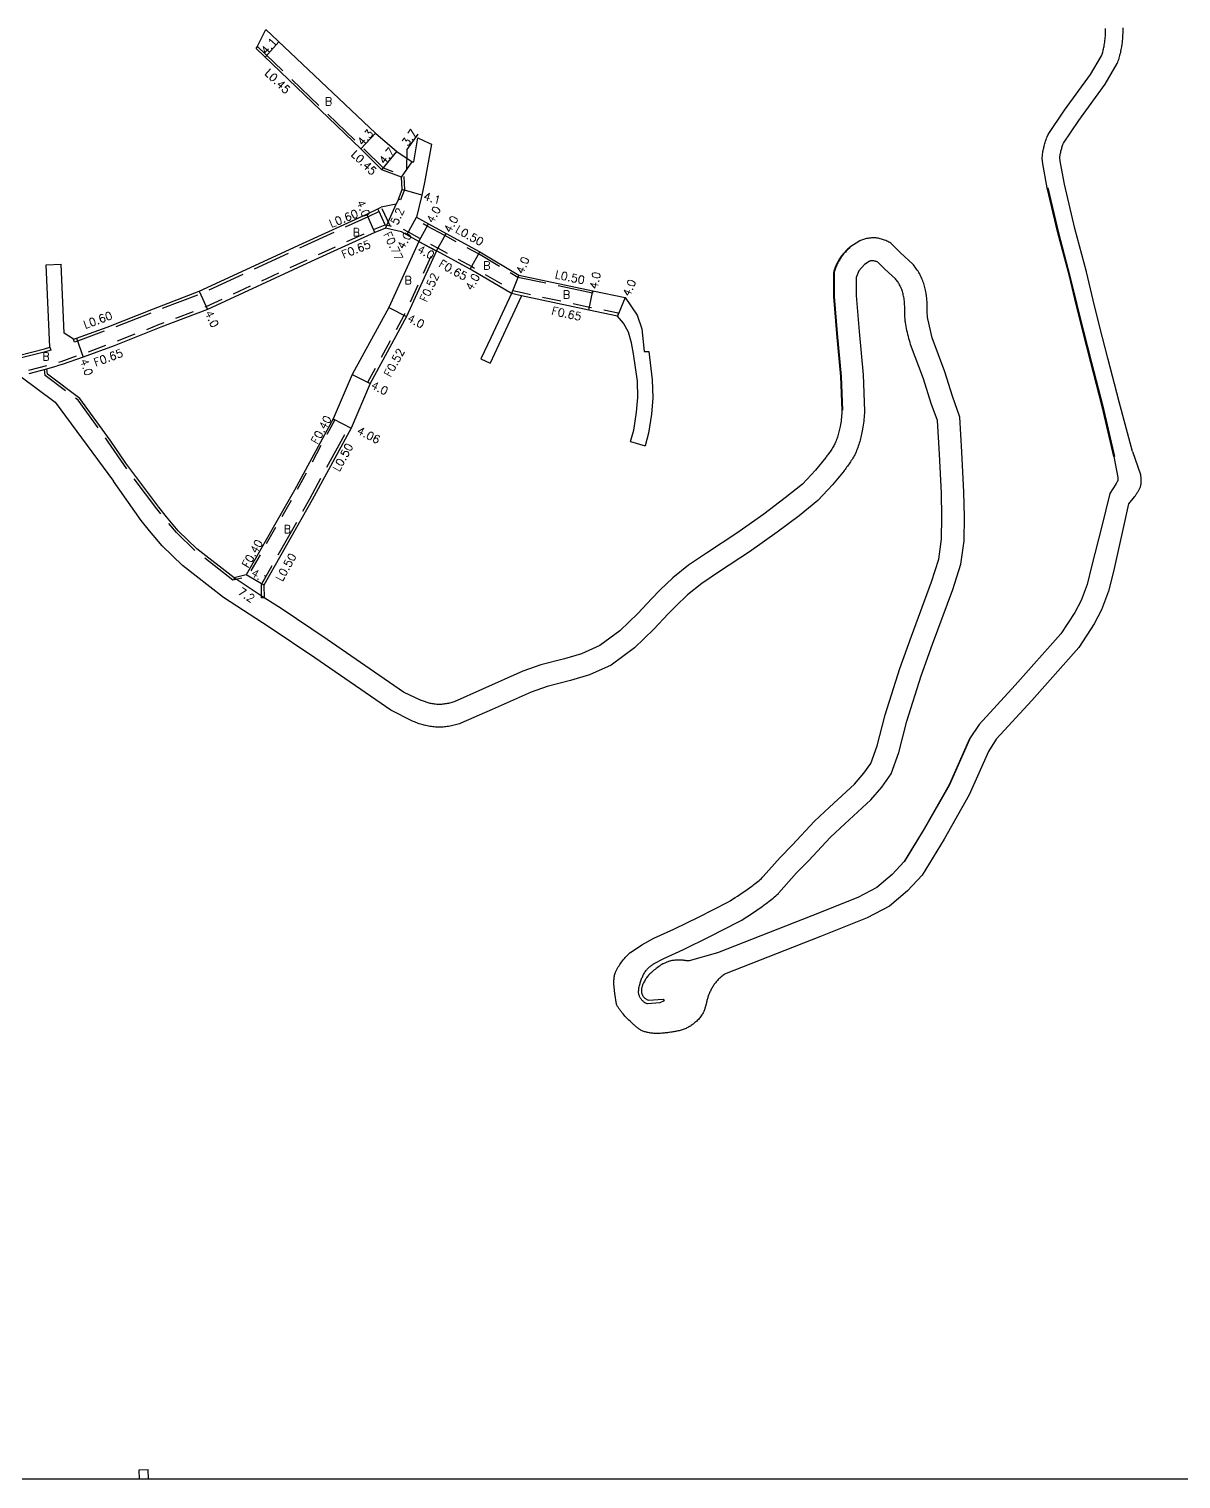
# Model space of a CAD drawing. Header units: metres. Extents: x -12000 to -11199, y -112201 to -111600.
# Drawn here: x -11778.9 to -11548.5, y -112200 to -111910 of the extents above; entities that cross this region are included whole.
import ezdxf

# ---------------------------------------------------------------- set-up
doc = ezdxf.new("R2010")
doc.units = ezdxf.units.M
doc.header["$LTSCALE"] = 2.5
doc.linetypes.add('22320', pattern=[2.5, 1.5, -1])
doc.linetypes.add('22330', pattern=[4, 3, -1])
for name, color, linetype in [('2101000', 175, 'Continuous'), ('2101001', 1, 'Continuous'), ('2102000', 4, 'Continuous'), ('2102001', 191, 'Continuous'), ('2232000', 120, '22320'), ('2233000', 120, '22330'), ('6132000', 60, '61320'), ('9201100', 215, 'Continuous'), ('9201500', 222, 'Continuous'), ('9201600', 215, 'Continuous'), ('9202100', 82, 'Continuous'), ('9202200', 82, 'Continuous'), ('9203500', 155, 'Continuous'), ('999', 7, 'Continuous')]:
    doc.layers.add(name, color=color, linetype=linetype)
doc.styles.add('Dm_Anotation', font='txt.shx', dxfattribs={"bigfont": 'pscdm.shx'})
doc.linetypes.add('61320', pattern='A,0,[3,dmdr.shx,S=0.25,R=0,X=0,Y=0],1.5,[3,dmdr.shx,S=0.25,R=0,X=0,Y=0]', length=1.5)

msp = doc.modelspace()

# ---------------------------------------------------------------- linework, layer by layer
at = {"layer": '2101000', "flags": 128}
for points in [[(-11731.48, -111910.15), (-11709.55, -111930.86), (-11705.29, -111934.55), (-11702.22, -111936.61), (-11701.92, -111936.61), (-11701.1, -111931.79)], [(-11704.98, -111944.02), (-11704.24, -111942.12), (-11704.35, -111939.64), (-11708.27, -111938.19), (-11712.51, -111933.98), (-11733.4, -111913.94)], [(-11698.36, -111933.04), (-11699.75, -111940.72), (-11700.3, -111943.25), (-11701.39, -111947.66)], [(-11704.98, -111944.02), (-11705.44, -111945.08), (-11708.41, -111945.65)], [(-11769.96, -111972.08), (-11769.37, -111971.87), (-11763.26, -111969.63), (-11753.93, -111965.95), (-11744.81, -111962.45), (-11724.14, -111952.91), (-11711.3, -111947.02)], [(-11704.35, -111950.6), (-11707.56, -111949.83), (-11709.71, -111950.69)], [(-11701.39, -111947.66), (-11698.96, -111948.98), (-11695.45, -111950.9), (-11688.73, -111954.57), (-11680.89, -111959.23), (-11666.08, -111962.35), (-11659.62, -111963.74)], [(-11709.71, -111950.69), (-11722.45, -111956.53), (-11743.15, -111966.09), (-11752.5, -111969.68), (-11761.84, -111973.37), (-11768.04, -111975.65), (-11772.25, -111977.12), (-11773.2, -111977.4)], [(-11700.88, -111952.49), (-11706.93, -111965.69), (-11714.22, -111979.11), (-11718.05, -111987.99), (-11725.76, -112002.26), (-11735.43, -112019.2), (-11737.85, -112019.8)], [(-11700.88, -111952.49), (-11703.33, -111951.15), (-11704.35, -111950.6)], [(-11697.37, -111954.41), (-11703.37, -111967.5), (-11710.64, -111980.9), (-11714.43, -111989.82), (-11722.26, -112004.21), (-11731.88, -112021.25), (-11731.83, -112023.75)], [(-11682.37, -111962.94), (-11690.65, -111958.08), (-11697.37, -111954.41)], [(-11661.16, -111967.43), (-11666.91, -111966.26), (-11680.36, -111963.38)], [(-11805.8, -111981.87), (-11803.29, -111981.19), (-11791.19, -111977.91), (-11775.74, -111973.98), (-11774.68, -111973.67)], [(-11775.27, -111977.95), (-11773.71, -111977.54), (-11773.2, -111977.4)]]:
    msp.add_lwpolyline(points, dxfattribs=at)
at = {"layer": '2101000'}
msp.add_lwpolyline([(-11711.3, -111947.02), (-11709.11, -111945.98), (-11708.41, -111945.65)], dxfattribs=at)
at = {"layer": '2101001', "flags": 128}
for points in [[(-11733.4, -111913.94), (-11733.28, -111913.69), (-11731.48, -111910.15)], [(-11701.1, -111931.79), (-11698.82, -111932.83), (-11698.36, -111933.04)]]:
    msp.add_lwpolyline(points, dxfattribs=at)
at = {"layer": '2102000', "flags": 128}
for points in [[(-11561.89, -111995.54), (-11564.22, -111985.51), (-11566.48, -111976.72), (-11568.08, -111970.48), (-11569.42, -111965.11), (-11570.79, -111959.44), (-11573.09, -111950.79), (-11575.21, -111941.8), (-11576.1, -111936.99), (-11576.23, -111935.86), (-11576.2, -111935.35), (-11576.17, -111935.05), (-11576.13, -111934.79), (-11576.09, -111934.55), (-11576.05, -111934.35), (-11576.01, -111934.17), (-11575.97, -111934.04), (-11575.93, -111933.84), (-11575.88, -111933.63), (-11575.83, -111933.42), (-11575.77, -111933.19), (-11575.7, -111932.94), (-11575.63, -111932.69), (-11575.55, -111932.42), (-11575.45, -111932.15), (-11575.34, -111931.86), (-11575.22, -111931.57), (-11575.01, -111931.11), (-11571.77, -111926.28), (-11566.55, -111919.1), (-11564.38, -111915.4), (-11564.31, -111915.23), (-11564.25, -111915.03), (-11564.18, -111914.83), (-11564.12, -111914.62), (-11564.06, -111914.41), (-11564.01, -111914.19), (-11563.96, -111913.96), (-11563.91, -111913.73), (-11563.86, -111913.5), (-11563.82, -111913.26), (-11563.77, -111913.01), (-11563.76, -111912.94), (-11563.72, -111912.62), (-11563.68, -111912.32), (-11563.64, -111912.02), (-11563.61, -111911.72), (-11563.59, -111911.42), (-11563.58, -111911.12), (-11563.57, -111910.82), (-11563.56, -111910.52), (-11563.56, -111910.23), (-11563.57, -111909.93)], [(-11558.15, -111994.53), (-11560.83, -111984.61), (-11563.09, -111975.85), (-11564.69, -111969.63), (-11566.02, -111964.28), (-11567.4, -111958.58), (-11569.69, -111949.93), (-11571.78, -111941.08), (-11572.63, -111936.48), (-11572.72, -111935.75), (-11572.71, -111935.62), (-11572.69, -111935.48), (-11572.67, -111935.35), (-11572.65, -111935.22), (-11572.62, -111935.08), (-11572.59, -111934.95), (-11572.57, -111934.83), (-11572.52, -111934.64), (-11572.48, -111934.45), (-11572.43, -111934.26), (-11572.38, -111934.07), (-11572.33, -111933.89), (-11572.28, -111933.7), (-11572.22, -111933.51), (-11572.16, -111933.33), (-11572.09, -111933.15), (-11572.01, -111932.97), (-11571.95, -111932.82), (-11568.9, -111928.29), (-11563.62, -111921.02), (-11561.23, -111916.95), (-11561.12, -111916.68), (-11561.02, -111916.41), (-11560.92, -111916.13), (-11560.84, -111915.85), (-11560.75, -111915.57), (-11560.68, -111915.29), (-11560.61, -111915.01), (-11560.54, -111914.72), (-11560.48, -111914.44), (-11560.42, -111914.15), (-11560.37, -111913.86), (-11560.32, -111913.58), (-11560.3, -111913.47), (-11560.25, -111913.11), (-11560.2, -111912.74), (-11560.16, -111912.38), (-11560.13, -111912.01), (-11560.1, -111911.64), (-11560.08, -111911.27), (-11560.07, -111910.9), (-11560.06, -111910.53), (-11560.06, -111910.17), (-11560.07, -111909.8)], [(-11561.89, -111995.54), (-11561.1, -111999.68), (-11561.1, -111999.76), (-11561.09, -111999.83), (-11561.08, -111999.91), (-11561.08, -111999.98), (-11561.08, -112000.06), (-11561.08, -112000.14), (-11561.09, -112000.21), (-11561.11, -112000.28), (-11561.13, -112000.37), (-11561.17, -112000.45), (-11561.21, -112000.53), (-11561.25, -112000.61), (-11561.3, -112000.68), (-11561.35, -112000.76), (-11561.4, -112000.83), (-11561.45, -112000.91), (-11561.5, -112000.98), (-11561.53, -112001.02), (-11562.74, -112002.93), (-11564.28, -112009.45), (-11566.38, -112017.48), (-11567.26, -112021.1), (-11568.46, -112024.3), (-11569.72, -112026.71), (-11572.51, -112031), (-11581.62, -112041.25), (-11588.82, -112049.11), (-11590.79, -112052), (-11594.87, -112061.19), (-11599.83, -112069.95), (-11603.83, -112076.51), (-11606.27, -112079.1), (-11609.3, -112081.69), (-11613.12, -112083.69), (-11622.27, -112087.35), (-11641.19, -112094.78), (-11646.83, -112096.37), (-11646.95, -112096.38), (-11647.07, -112096.38), (-11647.2, -112096.37), (-11647.32, -112096.36), (-11647.44, -112096.35), (-11647.56, -112096.33), (-11647.68, -112096.32), (-11647.8, -112096.3), (-11647.92, -112096.28), (-11648.04, -112096.26), (-11648.16, -112096.25), (-11648.28, -112096.24), (-11648.4, -112096.23), (-11648.47, -112096.23), (-11648.67, -112096.23), (-11648.87, -112096.23), (-11649.08, -112096.23), (-11649.28, -112096.24), (-11649.48, -112096.25), (-11649.68, -112096.27), (-11649.89, -112096.28), (-11650.09, -112096.31), (-11650.29, -112096.34), (-11650.48, -112096.38), (-11650.63, -112096.41), (-11650.79, -112096.45), (-11650.95, -112096.5), (-11651.11, -112096.55), (-11651.27, -112096.61), (-11651.42, -112096.68), (-11651.58, -112096.75), (-11651.73, -112096.82), (-11651.88, -112096.89), (-11652.03, -112096.96), (-11652.08, -112096.99), (-11652.31, -112097.13), (-11652.55, -112097.27), (-11652.78, -112097.42), (-11653, -112097.58), (-11653.23, -112097.75), (-11653.45, -112097.91), (-11653.66, -112098.09), (-11653.88, -112098.26), (-11654.09, -112098.44), (-11654.3, -112098.62), (-11654.51, -112098.81), (-11654.71, -112099), (-11654.84, -112099.12), (-11654.97, -112099.27), (-11655.1, -112099.42), (-11655.22, -112099.58), (-11655.34, -112099.74), (-11655.45, -112099.91), (-11655.55, -112100.07), (-11655.66, -112100.25), (-11655.76, -112100.42), (-11655.85, -112100.59), (-11655.95, -112100.77), (-11656.04, -112100.94), (-11656.1, -112101.07), (-11656.15, -112101.19), (-11656.19, -112101.3), (-11656.23, -112101.42), (-11656.26, -112101.53), (-11656.3, -112101.65), (-11656.33, -112101.77), (-11656.35, -112101.89), (-11656.37, -112102.01), (-11656.38, -112102.14), (-11656.39, -112102.26), (-11656.4, -112102.38), (-11656.39, -112102.5), (-11656.38, -112102.62), (-11656.38, -112102.64), (-11656.36, -112102.75), (-11656.33, -112102.86), (-11656.29, -112102.97), (-11656.25, -112103.08), (-11656.2, -112103.19), (-11656.15, -112103.29), (-11656.09, -112103.39), (-11656.02, -112103.49), (-11655.95, -112103.58), (-11655.88, -112103.67), (-11655.86, -112103.69), (-11655.78, -112103.77), (-11655.69, -112103.85), (-11655.6, -112103.92), (-11655.5, -112103.98), (-11655.4, -112104.04), (-11655.29, -112104.1), (-11655.19, -112104.14), (-11655.08, -112104.18), (-11654.96, -112104.21), (-11654.95, -112104.22), (-11652.06, -112104.04), (-11651.81, -112104.37), (-11652.73, -112104.76), (-11655.15, -112105), (-11655.26, -112104.96), (-11655.37, -112104.92), (-11655.47, -112104.87), (-11655.57, -112104.82), (-11655.67, -112104.76), (-11655.77, -112104.69), (-11655.86, -112104.62), (-11655.96, -112104.55), (-11656.04, -112104.47), (-11656.13, -112104.38), (-11656.21, -112104.3), (-11656.29, -112104.21), (-11656.36, -112104.12), (-11656.44, -112104.03), (-11656.45, -112104.01), (-11656.53, -112103.9), (-11656.61, -112103.78), (-11656.67, -112103.66), (-11656.74, -112103.53), (-11656.79, -112103.4), (-11656.84, -112103.27), (-11656.88, -112103.14), (-11656.92, -112103), (-11656.94, -112102.87), (-11656.96, -112102.73), (-11656.97, -112102.7), (-11656.95, -112102.47), (-11656.93, -112102.24), (-11656.91, -112102.01), (-11656.87, -112101.78), (-11656.83, -112101.55), (-11656.78, -112101.33), (-11656.72, -112101.1), (-11656.66, -112100.88), (-11656.61, -112100.74), (-11656.55, -112100.55), (-11656.49, -112100.36), (-11656.42, -112100.17), (-11656.35, -112099.99), (-11656.27, -112099.8), (-11656.2, -112099.62), (-11656.12, -112099.44), (-11656.03, -112099.26), (-11655.94, -112099.08), (-11655.84, -112098.9), (-11655.74, -112098.73), (-11655.64, -112098.57), (-11655.52, -112098.4), (-11655.43, -112098.27), (-11655.33, -112098.15), (-11655.22, -112098.03), (-11655.11, -112097.92), (-11655, -112097.8), (-11654.88, -112097.7), (-11654.76, -112097.59), (-11654.63, -112097.49), (-11654.5, -112097.39), (-11654.37, -112097.3), (-11654.24, -112097.2), (-11654.11, -112097.11), (-11653.98, -112097.02), (-11653.95, -112097), (-11651.92, -112095.89), (-11647.98, -112094.12), (-11642.81, -112091.56), (-11636.85, -112088.54), (-11636.33, -112088.23), (-11635.82, -112087.92), (-11635.31, -112087.6), (-11634.8, -112087.27), (-11634.3, -112086.94), (-11633.8, -112086.6), (-11633.31, -112086.26), (-11632.81, -112085.91), (-11632.32, -112085.56), (-11631.84, -112085.2), (-11631.43, -112084.9), (-11631.14, -112084.68), (-11630.86, -112084.47), (-11630.58, -112084.25), (-11630.31, -112084.03), (-11630.03, -112083.81), (-11629.76, -112083.58), (-11629.5, -112083.35), (-11629.23, -112083.12), (-11628.98, -112082.88), (-11628.87, -112082.78), (-11625.35, -112078.78), (-11622.95, -112076.35), (-11618.6, -112071.63), (-11615.7, -112068.96), (-11610.48, -112064.17), (-11608.33, -112061.61), (-11606.47, -112059), (-11604.92, -112054.72), (-11603.28, -112048.42), (-11600.46, -112039.37), (-11598.15, -112033.02), (-11594.12, -112022.08), (-11592.49, -112017.03), (-11591.84, -112012.37), (-11591.8, -112007.58), (-11591.9, -112002.66), (-11592.31, -111994.58), (-11592.7, -111987.65), (-11594.19, -111983.48), (-11595.73, -111978.56), (-11598.23, -111971.81), (-11599.12, -111968.01), (-11599.15, -111967.76), (-11599.18, -111967.52), (-11599.2, -111967.27), (-11599.21, -111967.01), (-11599.22, -111966.76), (-11599.23, -111966.51), (-11599.24, -111966.26), (-11599.24, -111966.01), (-11599.24, -111965.76), (-11599.25, -111965.51), (-11599.25, -111965.25), (-11599.25, -111965), (-11599.26, -111964.75), (-11599.27, -111964.5), (-11599.28, -111964.25), (-11599.3, -111964), (-11599.32, -111963.75), (-11599.35, -111963.5), (-11599.38, -111963.25), (-11599.41, -111963.11), (-11599.46, -111962.83), (-11599.51, -111962.55), (-11599.57, -111962.28), (-11599.63, -111962), (-11599.7, -111961.73), (-11599.77, -111961.45), (-11599.85, -111961.18), (-11599.93, -111960.91), (-11600.02, -111960.64), (-11600.12, -111960.38), (-11600.22, -111960.12), (-11600.33, -111959.86), (-11600.43, -111959.64), (-11600.54, -111959.4), (-11600.66, -111959.17), (-11600.79, -111958.94), (-11600.93, -111958.71), (-11601.07, -111958.48), (-11601.21, -111958.26), (-11601.36, -111958.05), (-11601.51, -111957.83), (-11601.67, -111957.62), (-11601.84, -111957.41), (-11602, -111957.21), (-11602.11, -111957.08), (-11604.58, -111954.77), (-11606.53, -111952.86), (-11606.72, -111952.74), (-11606.92, -111952.63), (-11607.12, -111952.52), (-11607.32, -111952.42), (-11607.53, -111952.33), (-11607.74, -111952.25), (-11607.96, -111952.17), (-11608.17, -111952.1), (-11608.39, -111952.03), (-11608.61, -111951.97), (-11608.83, -111951.92), (-11609.05, -111951.87), (-11609.14, -111951.86), (-11609.32, -111951.83), (-11609.49, -111951.81), (-11609.67, -111951.8), (-11609.85, -111951.8), (-11610.02, -111951.8), (-11610.2, -111951.8), (-11610.38, -111951.81), (-11610.56, -111951.83), (-11610.73, -111951.85), (-11610.91, -111951.87), (-11611.08, -111951.89), (-11611.17, -111951.91), (-11611.38, -111951.94), (-11611.58, -111951.99), (-11611.78, -111952.03), (-11611.98, -111952.09), (-11612.18, -111952.15), (-11612.37, -111952.22), (-11612.56, -111952.3), (-11612.68, -111952.35), (-11614.72, -111953.65), (-11614.92, -111953.82), (-11615.11, -111953.99), (-11615.3, -111954.18), (-11615.49, -111954.36), (-11615.67, -111954.55), (-11615.85, -111954.75), (-11616.02, -111954.95), (-11616.18, -111955.15), (-11616.34, -111955.36), (-11616.5, -111955.57), (-11616.64, -111955.79), (-11616.77, -111955.98), (-11616.89, -111956.17), (-11617, -111956.37), (-11617.11, -111956.57), (-11617.22, -111956.77), (-11617.32, -111956.97), (-11617.42, -111957.18), (-11617.51, -111957.38), (-11617.6, -111957.59), (-11617.68, -111957.8), (-11617.75, -111958.02), (-11617.82, -111958.23), (-11617.88, -111958.45), (-11617.93, -111958.67), (-11617.97, -111958.85), (-11617.94, -111963.49), (-11617.34, -111970.94), (-11616.56, -111979.51), (-11616.28, -111986.25), (-11616.3, -111986.61), (-11616.32, -111986.97), (-11616.35, -111987.34), (-11616.38, -111987.7), (-11616.42, -111988.06), (-11616.47, -111988.42), (-11616.52, -111988.78), (-11616.58, -111989.14), (-11616.65, -111989.5), (-11616.7, -111989.77), (-11616.76, -111990.04), (-11616.82, -111990.3), (-11616.89, -111990.57), (-11616.95, -111990.83), (-11617.02, -111991.09), (-11617.1, -111991.36), (-11617.18, -111991.62), (-11617.27, -111991.87), (-11617.36, -111992.13), (-11617.46, -111992.38), (-11617.56, -111992.63), (-11617.67, -111992.88), (-11617.71, -111992.97), (-11617.82, -111993.18), (-11617.93, -111993.4), (-11618.05, -111993.61), (-11618.17, -111993.81), (-11618.3, -111994.02), (-11618.43, -111994.22), (-11618.57, -111994.42), (-11618.71, -111994.62), (-11618.85, -111994.81), (-11618.99, -111995.01), (-11619.13, -111995.2), (-11619.28, -111995.4), (-11619.42, -111995.59), (-11619.5, -111995.7), (-11621.55, -111998.23), (-11624.19, -112001.02), (-11627.61, -112003.81), (-11631.9, -112007.04), (-11637.29, -112010.85), (-11643.35, -112014.86), (-11646.97, -112017.25), (-11650.13, -112019.78), (-11652.7, -112022.24), (-11654.33, -112023.93), (-11657.09, -112026.91), (-11660.68, -112030.35), (-11664.73, -112033.32), (-11668.35, -112034.96), (-11671.79, -112035.99), (-11676.52, -112037.2), (-11680.09, -112038.47), (-11688.18, -112042.06), (-11693.85, -112044.56), (-11694.07, -112044.63), (-11694.3, -112044.7), (-11694.53, -112044.76), (-11694.76, -112044.82), (-11694.99, -112044.88), (-11695.22, -112044.93), (-11695.45, -112044.97), (-11695.69, -112045.01), (-11695.92, -112045.04), (-11696.16, -112045.07), (-11696.39, -112045.09), (-11696.44, -112045.09), (-11696.67, -112045.1), (-11696.89, -112045.1), (-11697.11, -112045.09), (-11697.33, -112045.08), (-11697.55, -112045.06), (-11697.77, -112045.04), (-11697.99, -112045.01), (-11698.21, -112044.97), (-11698.43, -112044.93), (-11698.62, -112044.89), (-11698.82, -112044.84), (-11699.01, -112044.79), (-11699.21, -112044.73), (-11699.4, -112044.67), (-11699.59, -112044.6), (-11699.78, -112044.53), (-11699.97, -112044.45), (-11700.16, -112044.38), (-11700.35, -112044.3), (-11700.42, -112044.28), (-11703.97, -112042.63), (-11719.22, -112032.11), (-11728.43, -112025.94), (-11731.83, -112023.75)], [(-11774.68, -111973.67), (-11775.4, -111957.17)], [(-11769.96, -111972.08), (-11771.8, -111970.85), (-11772.4, -111957.04)], [(-11558.15, -111994.53), (-11556.6, -111999.09), (-11556.57, -111999.25), (-11556.55, -111999.42), (-11556.53, -111999.58), (-11556.51, -111999.75), (-11556.5, -111999.92), (-11556.49, -112000.09), (-11556.48, -112000.25), (-11556.48, -112000.42), (-11556.48, -112000.59), (-11556.49, -112000.75), (-11556.51, -112000.92), (-11556.53, -112001.08), (-11556.56, -112001.25), (-11556.59, -112001.41), (-11556.61, -112001.49), (-11556.66, -112001.64), (-11556.71, -112001.78), (-11556.76, -112001.92), (-11556.83, -112002.06), (-11556.89, -112002.2), (-11556.97, -112002.33), (-11557.04, -112002.46), (-11557.12, -112002.59), (-11557.21, -112002.72), (-11557.29, -112002.85), (-11557.38, -112002.98), (-11557.47, -112003.1), (-11557.56, -112003.23), (-11557.65, -112003.35), (-11557.73, -112003.48), (-11557.82, -112003.6), (-11557.83, -112003.61), (-11558.97, -112004.96), (-11560.11, -112010.09), (-11562, -112018.5), (-11562.95, -112022.43), (-11564.35, -112026.15), (-11565.83, -112028.97), (-11568.92, -112033.73), (-11578.32, -112044.32), (-11585.41, -112052.05), (-11587, -112054.48), (-11590.83, -112063.16), (-11595.84, -112072.04), (-11600.21, -112079.23), (-11603.16, -112082.36), (-11606.77, -112085.44), (-11611.24, -112087.79), (-11620.59, -112091.52), (-11639.75, -112099.05), (-11639.93, -112099.17), (-11640.09, -112099.29), (-11640.26, -112099.42), (-11640.42, -112099.55), (-11640.58, -112099.69), (-11640.73, -112099.83), (-11640.88, -112099.98), (-11641.02, -112100.13), (-11641.17, -112100.28), (-11641.31, -112100.44), (-11641.44, -112100.6), (-11641.57, -112100.76), (-11641.7, -112100.91), (-11641.81, -112101.07), (-11641.93, -112101.23), (-11642.03, -112101.39), (-11642.13, -112101.56), (-11642.23, -112101.73), (-11642.32, -112101.9), (-11642.42, -112102.07), (-11642.5, -112102.24), (-11642.59, -112102.42), (-11642.68, -112102.59), (-11642.77, -112102.77), (-11642.78, -112102.78), (-11642.85, -112102.94), (-11642.91, -112103.11), (-11642.97, -112103.27), (-11643.03, -112103.44), (-11643.08, -112103.61), (-11643.13, -112103.78), (-11643.18, -112103.95), (-11643.22, -112104.12), (-11643.27, -112104.29), (-11643.31, -112104.47), (-11643.35, -112104.64), (-11643.4, -112104.81), (-11643.44, -112104.98), (-11643.48, -112105.16), (-11643.53, -112105.33), (-11643.57, -112105.5), (-11643.62, -112105.67), (-11643.67, -112105.84), (-11643.73, -112106), (-11643.78, -112106.17), (-11643.84, -112106.33), (-11643.91, -112106.49), (-11643.98, -112106.65), (-11644.06, -112106.8), (-11644.14, -112106.96), (-11644.23, -112107.11), (-11644.28, -112107.18), (-11644.41, -112107.37), (-11644.55, -112107.56), (-11644.69, -112107.74), (-11644.84, -112107.91), (-11645, -112108.09), (-11645.16, -112108.25), (-11645.32, -112108.42), (-11645.49, -112108.57), (-11645.67, -112108.73), (-11645.85, -112108.87), (-11646.03, -112109.02), (-11646.22, -112109.15), (-11646.41, -112109.28), (-11646.6, -112109.41), (-11646.8, -112109.53), (-11647, -112109.65), (-11647.09, -112109.7), (-11647.27, -112109.79), (-11647.46, -112109.88), (-11647.66, -112109.96), (-11647.85, -112110.04), (-11648.05, -112110.11), (-11648.25, -112110.18), (-11648.45, -112110.24), (-11648.65, -112110.3), (-11648.86, -112110.35), (-11649.07, -112110.4), (-11649.27, -112110.44), (-11649.48, -112110.49), (-11649.69, -112110.53), (-11649.9, -112110.56), (-11650.11, -112110.6), (-11650.32, -112110.63), (-11650.53, -112110.67), (-11650.74, -112110.7), (-11650.94, -112110.73), (-11651.17, -112110.75), (-11651.4, -112110.77), (-11651.63, -112110.8), (-11651.86, -112110.82), (-11652.09, -112110.84), (-11652.32, -112110.86), (-11652.55, -112110.88), (-11652.78, -112110.89), (-11653.01, -112110.9), (-11653.24, -112110.91), (-11653.47, -112110.9), (-11653.71, -112110.9), (-11653.93, -112110.88), (-11654.13, -112110.87), (-11654.32, -112110.85), (-11654.5, -112110.82), (-11654.68, -112110.8), (-11654.86, -112110.77), (-11655.04, -112110.73), (-11655.22, -112110.69), (-11655.4, -112110.65), (-11655.58, -112110.6), (-11655.75, -112110.55), (-11655.92, -112110.49), (-11656.09, -112110.43), (-11656.26, -112110.35), (-11656.42, -112110.28), (-11656.57, -112110.2), (-11656.72, -112110.11), (-11656.86, -112110.02), (-11656.99, -112109.92), (-11657.13, -112109.82), (-11657.26, -112109.72), (-11657.39, -112109.61), (-11657.52, -112109.5), (-11657.65, -112109.39), (-11657.77, -112109.27), (-11657.9, -112109.15), (-11658.02, -112109.04), (-11658.14, -112108.92), (-11658.27, -112108.8), (-11658.39, -112108.69), (-11658.45, -112108.63), (-11658.66, -112108.43), (-11658.87, -112108.24), (-11659.08, -112108.04), (-11659.28, -112107.84), (-11659.48, -112107.63), (-11659.67, -112107.42), (-11659.86, -112107.21), (-11660.05, -112106.99), (-11660.18, -112106.83), (-11660.28, -112106.7), (-11660.38, -112106.57), (-11660.49, -112106.44), (-11660.59, -112106.31), (-11660.69, -112106.18), (-11660.78, -112106.05), (-11660.88, -112105.92), (-11660.97, -112105.78), (-11661.06, -112105.64), (-11661.14, -112105.5), (-11661.22, -112105.36), (-11661.29, -112105.21), (-11661.35, -112105.06), (-11661.37, -112105.01), (-11661.71, -112102.92), (-11661.92, -112101), (-11661.91, -112100.81), (-11661.9, -112100.61), (-11661.89, -112100.42), (-11661.88, -112100.22), (-11661.86, -112100.02), (-11661.84, -112099.83), (-11661.81, -112099.64), (-11661.78, -112099.44), (-11661.74, -112099.25), (-11661.7, -112099.06), (-11661.65, -112098.87), (-11661.59, -112098.69), (-11661.57, -112098.64), (-11661.44, -112098.37), (-11661.3, -112098.11), (-11661.16, -112097.85), (-11661.01, -112097.6), (-11660.85, -112097.35), (-11660.69, -112097.1), (-11660.52, -112096.85), (-11660.35, -112096.61), (-11660.17, -112096.38), (-11659.99, -112096.14), (-11659.98, -112096.12), (-11659.8, -112095.91), (-11659.62, -112095.7), (-11659.44, -112095.5), (-11659.25, -112095.3), (-11659.05, -112095.11), (-11658.85, -112094.92), (-11658.64, -112094.74), (-11658.59, -112094.7), (-11656.28, -112093.15), (-11653.92, -112091.85), (-11649.91, -112090.06), (-11644.85, -112087.55), (-11639.13, -112084.65), (-11638.63, -112084.35), (-11638.14, -112084.05), (-11637.65, -112083.74), (-11637.17, -112083.43), (-11636.68, -112083.11), (-11636.21, -112082.78), (-11635.73, -112082.45), (-11635.26, -112082.12), (-11634.79, -112081.78), (-11634.33, -112081.44), (-11634.13, -112081.29), (-11633.87, -112081.1), (-11633.61, -112080.9), (-11633.36, -112080.7), (-11633.11, -112080.5), (-11632.86, -112080.3), (-11632.62, -112080.09), (-11632.38, -112079.88), (-11632.14, -112079.66), (-11632.02, -112079.54), (-11628.65, -112075.71), (-11626.21, -112073.25), (-11621.78, -112068.44), (-11618.75, -112065.66), (-11613.74, -112061.05), (-11611.89, -112058.85), (-11610.5, -112056.9), (-11609.23, -112053.38), (-11607.61, -112047.18), (-11604.72, -112037.92), (-11602.38, -112031.47), (-11598.37, -112020.59), (-11596.89, -112016.02), (-11596.34, -112012.04), (-11596.3, -112007.6), (-11596.4, -112002.82), (-11596.8, -111995.04), (-11597.14, -111988.31), (-11598.46, -111984.9), (-11599.99, -111980.01), (-11602.55, -111973.11), (-11602.66, -111972.72), (-11602.78, -111972.32), (-11602.89, -111971.92), (-11602.99, -111971.53), (-11603.1, -111971.13), (-11603.19, -111970.73), (-11603.28, -111970.33), (-11603.37, -111969.92), (-11603.44, -111969.52), (-11603.52, -111969.12), (-11603.58, -111968.71), (-11603.59, -111968.66), (-11603.62, -111968.42), (-11603.64, -111968.17), (-11603.66, -111967.92), (-11603.68, -111967.68), (-11603.69, -111967.43), (-11603.7, -111967.18), (-11603.7, -111966.93), (-11603.71, -111966.69), (-11603.71, -111966.44), (-11603.71, -111966.19), (-11603.72, -111965.94), (-11603.72, -111965.69), (-11603.73, -111965.44), (-11603.74, -111965.2), (-11603.75, -111964.95), (-11603.77, -111964.7), (-11603.79, -111964.46), (-11603.82, -111964.21), (-11603.86, -111963.97), (-11603.87, -111963.89), (-11603.91, -111963.66), (-11603.96, -111963.43), (-11604.01, -111963.21), (-11604.06, -111962.98), (-11604.12, -111962.76), (-11604.19, -111962.53), (-11604.26, -111962.31), (-11604.33, -111962.09), (-11604.42, -111961.88), (-11604.51, -111961.66), (-11604.56, -111961.55), (-11604.65, -111961.36), (-11604.74, -111961.18), (-11604.85, -111961.01), (-11604.95, -111960.83), (-11605.07, -111960.66), (-11605.19, -111960.49), (-11605.31, -111960.33), (-11605.44, -111960.17), (-11605.57, -111960.01), (-11605.57, -111960), (-11607.68, -111958.04), (-11609.01, -111956.73), (-11609.13, -111956.66), (-11609.25, -111956.6), (-11609.37, -111956.54), (-11609.49, -111956.49), (-11609.62, -111956.45), (-11609.75, -111956.42), (-11609.88, -111956.39), (-11609.92, -111956.38), (-11610.01, -111956.37), (-11610.11, -111956.36), (-11610.2, -111956.36), (-11610.29, -111956.37), (-11610.38, -111956.38), (-11610.47, -111956.39), (-11610.57, -111956.41), (-11610.66, -111956.44), (-11610.75, -111956.47), (-11610.81, -111956.49), (-11611.77, -111957.1), (-11612.9, -111958.4), (-11613.47, -111959.74), (-11613.44, -111963.3), (-11612.86, -111970.52), (-11612.07, -111979.21), (-11611.77, -111986.42), (-11611.79, -111986.83), (-11611.81, -111987.23), (-11611.84, -111987.63), (-11611.88, -111988.03), (-11611.92, -111988.43), (-11611.96, -111988.83), (-11612.02, -111989.23), (-11612.08, -111989.62), (-11612.14, -111990.02), (-11612.22, -111990.41), (-11612.28, -111990.72), (-11612.35, -111991.03), (-11612.42, -111991.33), (-11612.49, -111991.63), (-11612.57, -111991.94), (-11612.65, -111992.24), (-11612.73, -111992.54), (-11612.82, -111992.84), (-11612.91, -111993.14), (-11613.01, -111993.43), (-11613.11, -111993.73), (-11613.22, -111994.02), (-11613.34, -111994.31), (-11613.46, -111994.59), (-11613.59, -111994.88), (-11613.6, -111994.91), (-11613.72, -111995.16), (-11613.85, -111995.4), (-11613.98, -111995.63), (-11614.12, -111995.87), (-11614.26, -111996.1), (-11614.41, -111996.32), (-11614.56, -111996.55), (-11614.71, -111996.77), (-11614.87, -111997), (-11615.03, -111997.22), (-11615.18, -111997.44), (-11615.35, -111997.66), (-11615.51, -111997.88), (-11615.67, -111998.1), (-11615.83, -111998.31), (-11615.86, -111998.35), (-11618.16, -112001.2), (-11621.12, -112004.33), (-11624.83, -112007.35), (-11629.24, -112010.67), (-11634.76, -112014.57), (-11640.75, -112018.53), (-11644.32, -112020.89), (-11647.17, -112023.17), (-11649.52, -112025.42), (-11651.05, -112027.01), (-11653.87, -112030.06), (-11657.78, -112033.8), (-11662.45, -112037.23), (-11666.77, -112039.18), (-11670.58, -112040.33), (-11675.21, -112041.51), (-11678.43, -112042.65), (-11686.2, -112046.1), (-11692.47, -112048.87), (-11692.74, -112048.95), (-11693.01, -112049.04), (-11693.29, -112049.11), (-11693.56, -112049.19), (-11693.83, -112049.26), (-11694.11, -112049.33), (-11694.39, -112049.39), (-11694.66, -112049.44), (-11694.94, -112049.49), (-11695.22, -112049.54), (-11695.5, -112049.57), (-11695.78, -112049.6), (-11696.06, -112049.63), (-11696.19, -112049.63), (-11696.47, -112049.65), (-11696.74, -112049.65), (-11697.02, -112049.65), (-11697.29, -112049.64), (-11697.57, -112049.62), (-11697.84, -112049.59), (-11698.12, -112049.57), (-11698.39, -112049.53), (-11698.67, -112049.49), (-11698.94, -112049.44), (-11699.21, -112049.39), (-11699.48, -112049.34), (-11699.57, -112049.32), (-11699.82, -112049.26), (-11700.06, -112049.2), (-11700.31, -112049.13), (-11700.56, -112049.05), (-11700.8, -112048.97), (-11701.04, -112048.88), (-11701.28, -112048.79), (-11701.52, -112048.7), (-11701.76, -112048.6), (-11702, -112048.51), (-11702.15, -112048.44), (-11706.47, -112046.25), (-11721.7, -112035.75), (-11730.85, -112029.62), (-11739.97, -112023.73), (-11748.19, -112017.29), (-11752.23, -112013.36), (-11754.74, -112010.41), (-11756.42, -112008.3), (-11761.99, -112000.45)], [(-11682.37, -111962.94), (-11686.49, -111971.75), (-11688.47, -111975.99)], [(-11680.36, -111963.38), (-11684.92, -111973.12), (-11686.66, -111976.83)], [(-11659.62, -111963.74), (-11657.24, -111967.27), (-11656.29, -111969.95), (-11655.82, -111974.53), (-11654.87, -111974.49), (-11654.21, -111980.15), (-11654.08, -111983.79), (-11654.36, -111987.02), (-11654.94, -111990.85), (-11655.66, -111993.35)], [(-11658.55, -111992.52), (-11657.88, -111990.22), (-11657.34, -111986.66), (-11657.09, -111983.71), (-11657.2, -111980.43), (-11658, -111975.01), (-11658.38, -111972.79), (-11659, -111970.65), (-11659.97, -111968.85), (-11661.16, -111967.43)], [(-11737.85, -112019.8), (-11745.29, -112013.98), (-11749.01, -112010.35), (-11751.35, -112007.6), (-11752.91, -112005.65), (-11759.51, -111996.85), (-11762.61, -111992.26), (-11768.67, -111983.9), (-11775.18, -111979.05), (-11775.27, -111977.95)], [(-11780.67, -111979.36), (-11773.6, -111984.65), (-11761.99, -112000.45)], [(-11756.78, -112200), (-11756.82, -112198.17)], [(-11754.98, -112200), (-11755.02, -112198.13)]]:
    msp.add_lwpolyline(points, dxfattribs=at)
at = {"layer": '2102001', "flags": 128}
for points in [[(-11775.4, -111957.17), (-11772.4, -111957.04)], [(-11688.47, -111975.99), (-11686.66, -111976.83)], [(-11658.55, -111992.52), (-11655.66, -111993.35)], [(-11756.82, -112198.17), (-11755.02, -112198.13)]]:
    msp.add_lwpolyline(points, dxfattribs=at)
at = {"layer": '2232000', "flags": 128}
for points in [[(-11707.61, -111949.15), (-11708.85, -111946.53), (-11709.11, -111945.98)], [(-11706.65, -111949.38), (-11708.41, -111945.65)], [(-11802.3, -111985.07), (-11802.47, -111984.44), (-11790.34, -111981.16), (-11779.02, -111978.27), (-11773.38, -111976.78), (-11772.45, -111976.5), (-11768.26, -111975.03), (-11762.07, -111972.76), (-11752.73, -111969.07), (-11743.4, -111965.49), (-11722.72, -111955.94), (-11709.97, -111950.1)], [(-11709.97, -111950.1), (-11709.96, -111950.09), (-11707.61, -111949.15), (-11706.65, -111949.38), (-11704.11, -111949.98), (-11704.03, -111950.03)], [(-11704.03, -111950.03), (-11703.01, -111950.59), (-11700.57, -111951.92), (-11697.06, -111953.84), (-11690.33, -111957.52), (-11682.13, -111962.33), (-11680.22, -111962.74), (-11666.78, -111965.63), (-11661.03, -111966.79), (-11661.16, -111967.43)], [(-11700.88, -111952.49), (-11697.83, -111954.16), (-11697.37, -111954.41)], [(-11710.64, -111980.9), (-11711.09, -111980.68), (-11711.11, -111980.67), (-11703.83, -111967.27), (-11697.83, -111954.16)], [(-11680.36, -111963.38), (-11682.37, -111962.94)], [(-11778.86, -111978.9), (-11775.27, -111977.95)], [(-11718.05, -111987.99), (-11717.69, -111988.17), (-11725.41, -112002.46), (-11735.16, -112019.55), (-11737.76, -112020.19), (-11737.85, -112019.8)]]:
    msp.add_lwpolyline(points, dxfattribs=at)
at = {"layer": '2233000', "flags": 128}
for points in [[(-11733.4, -111913.94), (-11733.19, -111913.52), (-11712.2, -111933.66), (-11708.02, -111937.8), (-11703.92, -111939.32), (-11703.79, -111942.19), (-11704.56, -111944.19), (-11704.98, -111944.02)], [(-11708.85, -111946.53), (-11711.06, -111947.57), (-11723.92, -111953.47), (-11744.59, -111963.01), (-11753.72, -111966.5), (-11763.05, -111970.19), (-11769.16, -111972.44), (-11769.76, -111972.65), (-11769.96, -111972.08)], [(-11666.08, -111962.35), (-11666.19, -111962.84), (-11681.07, -111959.7), (-11688.98, -111955.01), (-11695.69, -111951.34), (-11699.2, -111949.42), (-11701.63, -111948.09), (-11701.39, -111947.66)], [(-11774.68, -111973.67), (-11774.51, -111974.24), (-11775.58, -111974.56), (-11791.03, -111978.49), (-11803.13, -111981.77), (-11803.29, -111981.19)], [(-11753.3, -112005.96), (-11759.92, -111997.14), (-11763.02, -111992.55), (-11769.03, -111984.26), (-11775.66, -111979.31), (-11775.77, -111978.08)], [(-11731.83, -112023.75), (-11732.33, -112023.76), (-11732.38, -112021.12), (-11722.7, -112003.97), (-11714.88, -111989.6), (-11714.43, -111989.82)], [(-11737.76, -112020.19), (-11738.07, -112020.27), (-11745.62, -112014.36), (-11749.38, -112010.69), (-11751.74, -112007.92), (-11753.3, -112005.96)]]:
    msp.add_lwpolyline(points, dxfattribs=at)
at = {"layer": '6132000', "flags": 128}
for points in [[(-11575.11, -111941.78), (-11572.99, -111950.76), (-11570.69, -111959.42), (-11569.32, -111965.09), (-11567.98, -111970.46), (-11566.39, -111976.7), (-11564.12, -111985.48), (-11561.8, -111995.51)], [(-11614.66, -111953.73), (-11614.85, -111953.89), (-11615.05, -111954.07), (-11615.23, -111954.25), (-11615.42, -111954.43), (-11615.6, -111954.62), (-11615.77, -111954.81), (-11615.94, -111955.01), (-11616.1, -111955.21), (-11616.26, -111955.42), (-11616.41, -111955.63), (-11616.56, -111955.84), (-11616.69, -111956.04), (-11616.8, -111956.23), (-11616.92, -111956.42), (-11617.03, -111956.61), (-11617.13, -111956.81), (-11617.23, -111957.01), (-11617.33, -111957.22), (-11617.42, -111957.42), (-11617.5, -111957.63), (-11617.58, -111957.84), (-11617.66, -111958.05), (-11617.72, -111958.26), (-11617.78, -111958.48), (-11617.84, -111958.69), (-11617.87, -111958.86), (-11617.84, -111963.49), (-11617.24, -111970.94), (-11616.46, -111979.51), (-11616.18, -111986.25)], [(-11603.75, -112076.57), (-11599.74, -112070), (-11594.78, -112061.23), (-11590.7, -112052.05)]]:
    msp.add_lwpolyline(points, dxfattribs=at)
at = {"layer": '9201100', "flags": 128}
for points in [[(-11731.62, -111915.65), (-11728.92, -111912.57)], [(-11709.55, -111930.86), (-11712.51, -111933.98)], [(-11708.27, -111938.19), (-11705.29, -111934.55)], [(-11704.35, -111939.64), (-11702.22, -111936.61)], [(-11700.3, -111943.25), (-11704.24, -111942.12)], [(-11709.71, -111950.69), (-11711.3, -111947.02)], [(-11703.33, -111951.15), (-11701.39, -111947.66)], [(-11700.88, -111952.49), (-11698.96, -111948.98)], [(-11700.88, -111952.49), (-11697.37, -111954.41)], [(-11697.37, -111954.41), (-11695.45, -111950.9)], [(-11690.65, -111958.08), (-11688.73, -111954.57)], [(-11680.89, -111959.23), (-11682.37, -111962.94)], [(-11744.81, -111962.45), (-11743.15, -111966.09)], [(-11666.91, -111966.26), (-11666.08, -111962.35)], [(-11659.62, -111963.74), (-11661.16, -111967.43)], [(-11706.93, -111965.69), (-11703.37, -111967.5)], [(-11769.37, -111971.87), (-11768.04, -111975.65)], [(-11714.22, -111979.11), (-11710.64, -111980.9)], [(-11718.05, -111987.99), (-11714.43, -111989.82)], [(-11731.88, -112021.25), (-11735.43, -112019.2)], [(-11731.83, -112023.75), (-11737.85, -112019.8)]]:
    msp.add_lwpolyline(points, dxfattribs=at)
at = {"layer": '9201100'}
msp.add_lwpolyline([(-11707.56, -111949.83), (-11705.44, -111945.08)], dxfattribs=at)
at = {"layer": '9201600', "flags": 128}
msp.add_lwpolyline([(-11703.32, -111938.18), (-11703.22, -111934.11), (-11701.06, -111931.03)], dxfattribs=at)
at = {"layer": '9202200', "flags": 128}
msp.add_lwpolyline([(-11680.36, -111963.38), (-11682.37, -111962.94)], dxfattribs=at)
at = {"layer": '999'}
msp.add_lwpolyline([(-12000, -111600), (-11200, -111600), (-11200, -112200), (-12000, -112200)], close=True, dxfattribs=at)

# ---------------------------------------------------------------- texts
at = {"layer": '9201500', "style": 'Dm_Anotation'}
for s, rotation, p in [('4.1', 48.7084, (-11731.4, -111915.25)), ('4.3', 46.5112, (-11712.21, -111933.51)), ('3.7', 54.823, (-11703.1, -111933.59)), ('4.7', 50.6678, (-11707.79, -111937.21)), ('4.1', 343.8675, (-11700.09, -111944.15)), ('4.0', 293.2953, (-11713.41, -111944.65)), ('5.2', 66.0304, (-11705.17, -111949.36)), ('4.0', 61.332, (-11698.07, -111949.01)), ('4.0', 61.332, (-11694.56, -111950.93)), ('4.0', 60.9813, (-11703.9, -111954.24)), ('4.0', 331.3354, (-11701.37, -111954.53)), ('4.0', 68.3087, (-11680, -111959.15)), ('4.0', 78.0328, (-11665.22, -111962.13)), ('4.0', 61.3291, (-11690.28, -111962.49)), ('4.0', 67.3633, (-11658.73, -111963.67)), ('4.0', 294.6243, (-11743.71, -111966.78)), ('4.0', 333.1448, (-11703.37, -111968.39)), ('4.0', 289.323, (-11768.67, -111976.29)), ('4.0', 333.5057, (-11710.64, -111981.79)), ('4.06', 333.3003, (-11713.43, -111990.87)), ('4.1', 330.0077, (-11734.59, -112019.26)), ('7.2', 326.7564, (-11737.23, -112022.94))]:
    msp.add_text(s, height=1.6, rotation=rotation, dxfattribs=at).set_placement(p)
at = {"layer": '9202100', "style": 'Dm_Anotation'}
for p in [(-11719.68, -111925.3), (-11714.1, -111951.47), (-11688.03, -111958.13), (-11703.75, -111961.08), (-11672.08, -111963.94), (-11776.17, -111976.31), (-11727.91, -112010.84)]:
    msp.add_text('B', height=1.6, dxfattribs=at).set_placement(p)
at = {"layer": '9203500', "style": 'Dm_Anotation'}
for s, rotation, p in [('L0.45', 316.1966, (-11731.86, -111918.98)), ('L0.45', 316.1966, (-11714.58, -111935.25)), ('L0.60', 21.8861, (-11718.39, -111949.76)), ('L0.50', 331.3355, (-11693.74, -111950.61)), ('F0.65', 21.8533, (-11715.95, -111955.94)), ('F0.77', 295.3676, (-11708.01, -111951.04)), ('F0.65', 331.3355, (-11697.07, -111957.48)), ('L0.50', 348.0882, (-11673.76, -111959.84)), ('F0.52', 65.376, (-11699.35, -111964.79)), ('L0.60', 20.1539, (-11767.63, -111969.99)), ('F0.65', 347.8775, (-11674.47, -111967.1)), ('F0.65', 20.1391, (-11765.56, -111977.52)), ('F0.52', 61.5089, (-11706.55, -111979.76)), ('F0.40', 61.6363, (-11721.15, -111993.2)), ('L0.50', 61.4296, (-11716.82, -111998.68)), ('F0.40', 60.2771, (-11735, -112017.95)), ('L0.50', 60.5716, (-11728.23, -112020.65))]:
    msp.add_text(s, height=1.6, rotation=rotation, dxfattribs=at).set_placement(p)

doc.saveas('drawing.dxf')
